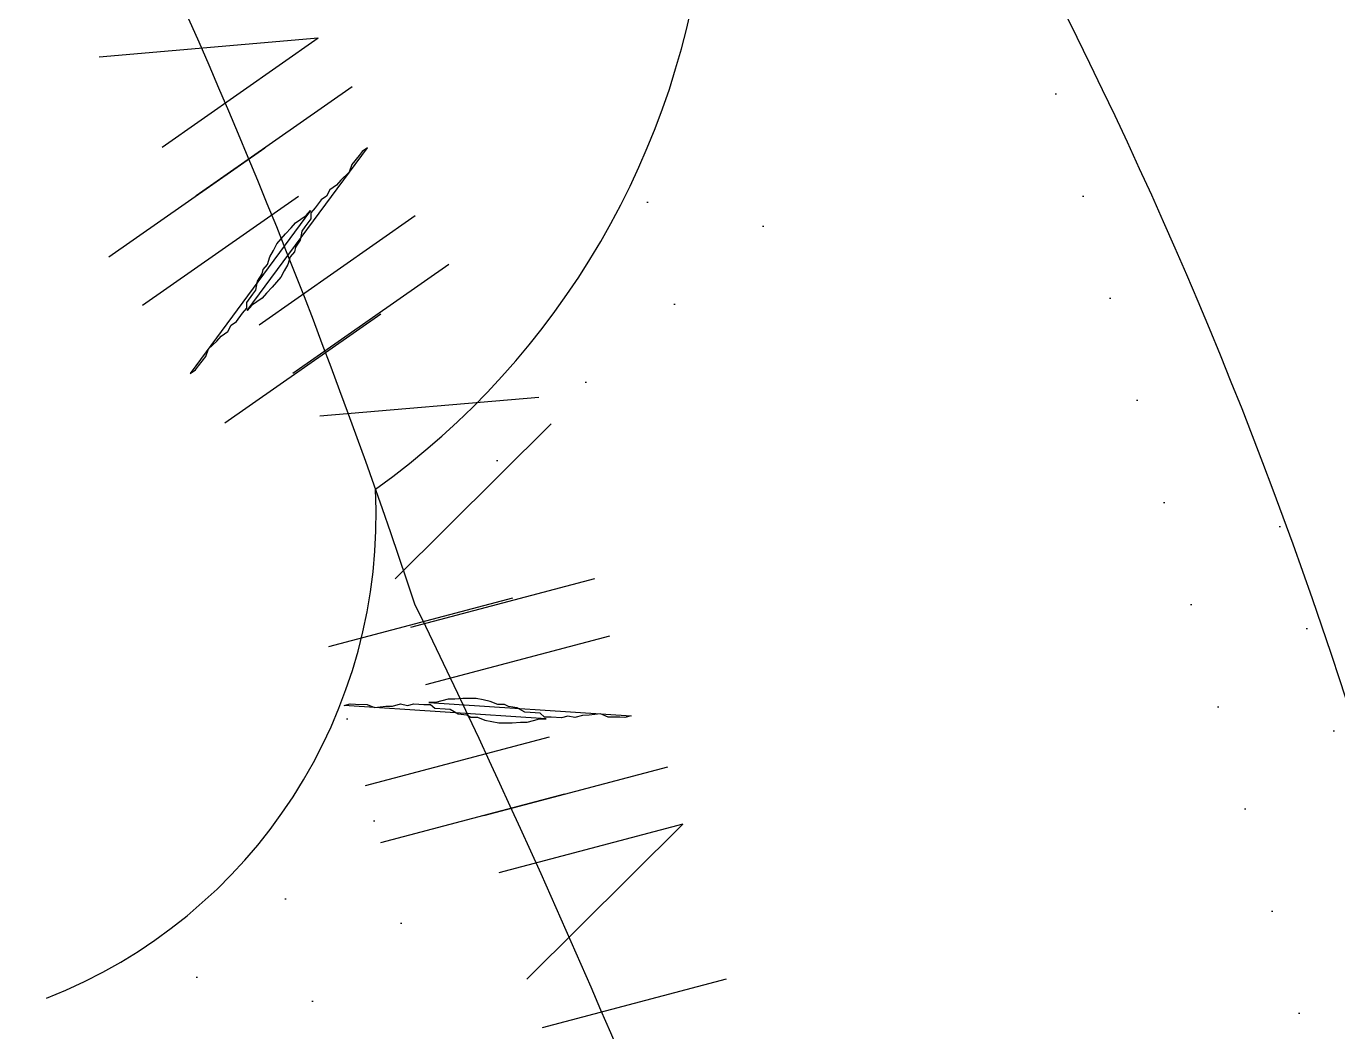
# Model space of a CAD drawing. Extents: x 3694 to 117786, y 20013 to 108631.
# Drawn here: x 41181.8 to 41320.5, y 85507 to 85613.4 of the extents above; entities that cross this region are included whole.
import ezdxf

# ---------------------------------------------------------------- set-up
doc = ezdxf.new("R2010")
doc.units = 0
doc.header["$LTSCALE"] = 1000
doc.header["$MEASUREMENT"] = 0
doc.layers.add('家具', color=253, linetype='Continuous')

# ---------------------------------------------------------------- blocks, each defined once
blk = doc.blocks.new('A$C6CBF3060')
at = {"layer": '家具'}
h = blk.add_hatch(dxfattribs=at)
h.set_pattern_fill('DOTS', color=8, scale=335.2800000195158, angle=-90.00000000000001, style=0)
h.set_pattern_definition([(270, (30849.11753504153, -17862.99907829171), (20.95500000121973, -10.47750000060987), [0, -20.95500000121974])])
edge = h.paths.add_edge_path()
edge.add_spline(control_points=[(3620.032944355196, 1020.167978249578), (3621.856950601301, 1029.223950294458), (3623.640356767137, 1038.254456721312), (3629.075648781851, 1066.661334569191), (3632.509525532267, 1085.952194047979), (3638.452392537998, 1124.35439882104), (3640.907859724044, 1143.394177388276), (3645.504487169259, 1187.965857300234), (3647.380020918004, 1213.570567535007), (3652.138734003369, 1291.274453085276), (3654.163834771207, 1344.379333391011), (3661.075878760414, 1425.081640880471), (3664.018153472578, 1452.133973591473), (3670.094233668715, 1492.753120009336), (3672.397098293724, 1506.299475706379), (3677.679535390045, 1533.370511049969), (3680.683231559953, 1546.95785375061), (3688.042565591692, 1576.433232332645), (3692.477545640613, 1592.158136530725), (3700.184732509224, 1618.288209221257), (3703.394472055632, 1628.838867633007), (3706.570199849586, 1639.277341819994)], knot_values=[0.007594318894714291, 0.007594318894714291, 0.007594318894714291, 0.007594318894714291, 1.009331685129112, 1.009331685129112, 3.166903830014817, 3.166903830014817, 5.324475974900523, 5.324475974900523, 8.146713981276132, 8.146713981276132, 13.78698518195698, 13.78698518195698, 16.6071207822974, 16.6071207822974, 18.01718858246761, 18.01718858246761, 19.42725638263783, 19.42725638263783, 21.11840045899928, 21.11840045899928, 22.2881602581128, 22.2881602581128, 22.2881602581128, 22.2881602581128], degree=3, periodic=0)
edge.add_ellipse((1789.99904669042, 2201.081587384349), major_axis=(1412.244489359956, 1412.244489359956), ratio=0.9999999999999818, start_angle=-61.33743676422674, end_angle=-48.55714826964773)
edge.add_ellipse((1789.99904669042, 1953.25083809936), major_axis=(1412.24448935993, -1412.24448935993), ratio=0.9999999999999885, start_angle=48.5571482696466, end_angle=61.33743676426361)
edge.add_spline(control_points=[(3706.570199849455, 2515.055083664098), (3703.394472055566, 2525.493557850958), (3700.184732509093, 2536.044216262839), (3692.477545640737, 2562.174288952727), (3688.042565592012, 2577.899193150166), (3680.683231560659, 2607.374571730539), (3677.679535390882, 2620.961914430154), (3672.397098294947, 2648.032949771052), (3670.094233670054, 2661.579305466817), (3664.018153474113, 2702.198451881093), (3661.075878761818, 2729.250784589662), (3655.986670472266, 2788.670379265524), (3654.145087228251, 2820.934697647885), (3652.42359686167, 2852.807937005808)], knot_values=[0.007594318904541566, 0.007594318904541566, 0.007594318904541566, 0.007594318904541566, 1.177354118008585, 1.177354118008585, 2.868498194319651, 2.868498194319651, 4.278565994361959, 4.278565994361959, 5.688633794404266, 5.688633794404266, 8.508769394488882, 8.508769394488882, 11.91787256770212, 11.91787256770212, 11.91787256770212, 11.91787256770212], degree=3, periodic=0)
edge.add_ellipse((3646.657623284387, 2875.236412280854), major_axis=(16.37502602226822, 16.37502602226821), ratio=0.9999999999995666, start_angle=225.8035234418923, end_angle=239.417541532368, ccw=False)
edge.add_ellipse((3511.087514728119, 3239.193560838379), major_axis=(290.1065513937293, 290.1065513937293), ratio=0.9999999999994232, start_angle=234.5429178462428, end_angle=244.3434878472222, ccw=False)
edge.add_ellipse((4291.384683319397, 2715.78940374251), major_axis=(510.6161812649055, -510.6161812649058), ratio=0.9999999999999988, start_angle=215.5301837112753, end_angle=236.2784491778619)
edge.add_ellipse((8058.381468311782, 2243.98490320702), major_axis=(3173.045961291781, -3173.045961291782), ratio=1, start_angle=220.7753203818918, end_angle=231.6420249032678)
edge.add_ellipse((4599.337569821713, 1341.637200631933), major_axis=(756.0877006785541, 756.0877006785539), ratio=0.9999999999999949, start_angle=113.9930274311128, end_angle=139.4777875760855)
edge.add_ellipse((3519.680850986653, 1232.139841819859), major_axis=(20.77520892349397, -20.77520892349398), ratio=0.999999999999889, start_angle=29.349690518414718, end_angle=107.31395154978779, ccw=False)
edge.add_ellipse((3261.400831811123, 1475.541992198378), major_axis=(269.5263520561113, -269.5263520561115), ratio=0.9999999999999978, start_angle=326.06965526290503, end_angle=363.74867896470926, ccw=False)
edge.add_ellipse((2985.936513544038, 1255.583835869416), major_axis=(269.5447157602681, 269.5447157602681), ratio=0.9999999999729833, start_angle=289.4364312615882, end_angle=291.1525348597326, ccw=False)
edge.add_ellipse((3270.637057203829, -411.6684627259383), major_axis=(1063.437138938921, 1063.437138938921), ratio=0.9999999999999937, start_angle=35.30528515153998, end_angle=42.74492259143477, ccw=False)
edge.add_ellipse((3474.324288661912, 860.0126218386868), major_axis=(153.1024992137935, -153.1024992137935), ratio=0.999999999999859, start_angle=92.70420918075928, end_angle=121.7648417998393, ccw=False)
edge = h.paths.add_edge_path()
edge.add_ellipse((3560.315809361586, 903.7363475695056), major_axis=(59.62128638761727, 59.62128638761727), ratio=0.9999999999999157, start_angle=248.1334738211491, end_angle=277.7178630449272)
edge.add_ellipse((3511.524035592221, 931.7299106341088), major_axis=(99.19644208316629, 99.19644208316625), ratio=0.9999999999997502, start_angle=-79.30676778778508, end_angle=-64.31921627686972)
edge.add_ellipse((3386.72601415019, 2442.541419907149), major_axis=(1116.038544759257, -1116.038544759258), ratio=0.9999999999999984, start_angle=303.32411686118166, end_angle=324.37804893725087, ccw=False)
edge.add_spline(control_points=[(3067.313977831232, 896.8829783906913), (3067.116512627828, 894.6964287364499), (3066.26218761129, 885.1096334103167), (3065.674442368967, 875.0971932240427), (3064.819310103077, 865.6985716819399)], knot_values=[0, 0, 0, 0, 0.2418033642713523, 1.052830296575082, 1.052830296575082, 1.052830296575082, 1.052830296575082], degree=3, periodic=0)
edge.add_ellipse((3026.907071228037, 868.9988679855887), major_axis=(26.90938323527025, 26.90938323527025), ratio=0.9999999999999187, start_angle=238.7767705824798, end_angle=310.27284356007203, ccw=False)
edge.add_ellipse((3357.089655062053, 4875.541364723143), major_axis=(2868.190797183439, -2868.19079718344), ratio=0.999999999999999, start_angle=310.4593117003497, end_angle=318.3404531218047)
edge = h.paths.add_edge_path()
edge.add_ellipse((3560.315809361266, 3250.596077914459), major_axis=(59.62128638763784, -59.62128638763787), ratio=0.9999999999995934, start_angle=82.28213695507955, end_angle=111.8665261788591)
edge.add_ellipse((3357.089655062751, -721.208939239179), major_axis=(2868.190797183605, 2868.190797183604), ratio=0.9999999999999925, start_angle=41.65954687821016, end_angle=49.54410408661445)
edge.add_ellipse((3026.730802552287, 3285.298579970644), major_axis=(26.90938323526915, -26.90938323526915), ratio=0.9999999999999033, start_angle=49.98346972011012, end_angle=121.3236457343994, ccw=False)
edge.add_spline(control_points=[(3064.642559511616, 3288.604407622486), (3064.979431703308, 3284.907876167901), (3065.254021153691, 3281.472108143695), (3065.500446844075, 3278.209911560098)], knot_values=[0, 0, 0, 0, 0.3189857557440551, 0.3189857557440551, 0.3189857557440551, 0.3189857557440551], degree=3, periodic=0)
edge.add_ellipse((3494.988468096315, -267.6566824607653), major_axis=(2525.631590611771, -2525.631590611772), ratio=0.9999999999999991, start_angle=132.8754075785099, end_angle=141.9062269296692, ccw=False)
edge = h.paths.add_edge_path()
edge.add_ellipse((3346.428693505171, 2814.744027245259), major_axis=(221.1621733483969, -221.1621733483971), ratio=0.9999999999999994, start_angle=219.8560000035077, end_angle=290.9319768433341)
edge.add_ellipse((3437.151632962174, 2555.301954592251), major_axis=(155.4479335070494, -155.4479335070496), ratio=0.9999999999999929, start_angle=231.8281592482279, end_angle=294.8810682384705)
edge.add_ellipse((2813.700149012111, 2180.201737340405), major_axis=(405.3237387993505, 405.3237387993504), ratio=0.9999999999999992, start_angle=285.52623263396157, end_angle=332.11357467867344, ccw=False)
edge.add_ellipse((3523.712787324905, 1599.059105694443), major_axis=(258.8230775298201, 258.82307752982), ratio=0.9999999999999818, start_angle=80.19826500577827, end_angle=130.5062586859865)
edge.add_ellipse((3249.266929159778, 1365.594833926676), major_axis=(196.0891473908119, -196.0891473908119), ratio=0.9999999999999981, start_angle=154.0384846775883, end_angle=216.6923729745889)
edge.add_ellipse((3335.197817287255, 909.3636444261319), major_axis=(433.6778078787909, 433.6778078787906), ratio=0.999999999999949, start_angle=80.98112304628877, end_angle=109.8781780001218)
edge.add_ellipse((18467.36806691358, 2025.981614987111), major_axis=(11109.2260467442, 11109.22604674419), ratio=0.9999999999995928, start_angle=138.1241672681158, end_angle=138.7143909774701)
edge.add_spline(control_points=[(2789.552410904224, 1008.188427614892), (2796.579734544641, 1007.746763104577), (2803.725178327077, 1007.646570336328), (2811.231307050359, 1007.927036234807)], knot_values=[2.293510373809953, 2.293510373809953, 2.293510373809953, 2.293510373809953, 2.979732802934619, 2.979732802934619, 2.979732802934619, 2.979732802934619], degree=3, periodic=0)
edge.add_spline(control_points=[(2811.231307050359, 1007.927036234807), (2815.450479755054, 1008.084685284808), (2826.805456678361, 1008.812973134682), (2842.780722635296, 1010.871307693131), (2839.120250166125, 1024.618026985154), (2842.859477051599, 1028.393799632864), (2845.636094539273, 1029.971073038905)], knot_values=[2.979732802934619, 2.979732802934619, 2.979732802934619, 2.979732802934619, 3.36545639614831, 3.990521829336836, 4.278466320926378, 4.605763273049225, 4.605763273049225, 4.605763273049225, 4.605763273049225], degree=3, periodic=0)
edge.add_spline(control_points=[(2845.636094539273, 1029.971073038905), (2848.422474729079, 1031.553892203377), (2852.001820499405, 1032.702305534669), (2855.58116626992, 1033.850718865961)], knot_values=[4.605763273049225, 4.605763273049225, 4.605763273049225, 4.605763273049225, 4.934211014792284, 4.934211014792284, 4.934211014792284, 4.934211014792284], degree=3, periodic=0)
edge.add_ellipse((3270.637057203829, -411.6684627259383), major_axis=(1063.437138939227, 1063.437138939227), ratio=0.9999999999998375, start_angle=52.795632896919415, end_angle=61.02050574382298, ccw=False)
edge.add_ellipse((3199.316362891543, 1348.14039130005), major_axis=(212.5834902189315, 212.5834902189315), ratio=0.9999999999999212, start_angle=165.6335501199894, end_angle=198.8130742464472, ccw=False)
edge.add_ellipse((3199.413119119788, 1029.520550322999), major_axis=(217.1797520411045, -217.1797520411046), ratio=0.9999999999998674, start_angle=151.0252170128921, end_angle=192.4102655699839, ccw=False)
edge.add_ellipse((3551.448439235653, 1156.134686465819), major_axis=(331.0872910150433, -331.0872910150434), ratio=0.9999999999999813, start_angle=177.8463850309959, end_angle=203.8962665094932, ccw=False)
edge.add_ellipse((2984.329156197491, 1140.779664811776), major_axis=(308.6143108805782, 308.6143108805783), ratio=0.99999999999966, start_angle=2.0533838449994732, end_angle=10.260448050109005, ccw=False)
edge.add_spline(control_points=[(3281.687451026184, 1460.253654765613), (3290.639455244702, 1453.204405174176), (3313.081898206045, 1435.532118832798), (3303.305460116768, 1498.775473405309), (3326.318821677465, 1533.829908224947), (3353.544751881607, 1593.430233467796), (3320.947959299898, 1659.060984562777), (3340.190178442157, 1740.826539046509), (3356.126177953687, 1827.657185362103), (3415.808870579021, 1863.793903553702), (3424.432073950476, 1919.337591101754), (3457.289777258164, 1907.517444122117), (3458.775801431591, 1924.683027975876), (3459.456346832347, 1933.619102174609)], knot_values=[28.72622828787619, 28.72622828787619, 28.72622828787619, 28.72622828787619, 29.65137003608691, 31.04553471454428, 32.97090723718488, 34.80045963000916, 37.53798117998499, 40.13244696109814, 43.73799823656201, 46.29924793153518, 47.53881564063179, 48.20545028199999, 48.98405692497199, 48.98405692497199, 48.98405692497199, 48.98405692550385], degree=3, periodic=0)
edge.add_ellipse((-2827.432287128104, 2095.358859361608), major_axis=(4446.972478264837, 4446.972478264834), ratio=0.9999999999999976, start_angle=-46.47369586912973, end_angle=-42.84626635100496)
edge.add_spline(control_points=[(3457.093905025751, 2331.703914353799), (3455.691781476875, 2345.589783137202), (3452.514928848803, 2370.097512984801), (3408.946969250035, 2401.111465854163), (3388.218704290179, 2469.690945094218), (3352.769053081218, 2533.335634224328), (3364.030625280458, 2604.82269811142), (3327.271703467311, 2627.476138575294), (3294.9122366675, 2714.330123526699), (3294.341436591865, 2693.091429919492)], knot_values=[0, 0, 0, 1.163513729807164e-12, 1.426783815582302, 2.507845637052222, 5.446644405802077, 8.794161911986935, 10.36550993041577, 12.19506232323765, 14.47634677036475, 14.47634677036475, 14.47634677036475, 14.47634677036475], degree=3, periodic=0)
edge.add_ellipse((3687.441035538191, 2947.473610607776), major_axis=(331.0872910150615, -331.0872910150615), ratio=0.9999999999999547, start_angle=233.1899730444863, end_angle=257.9076692015958, ccw=False)
edge.add_ellipse((3372.605812031026, 3149.559701468508), major_axis=(217.1797520411107, -217.1797520411108), ratio=0.9999999999999556, start_angle=244.6759739839959, end_angle=286.0610225410798, ccw=False)
edge.add_ellipse((3301.30499854072, 2839.020160634274), major_axis=(212.5834902198476, 212.5834902198476), ratio=0.9999999999956851, start_angle=85.14470269029368, end_angle=91.45268943398088, ccw=False)
edge.add_ellipse((3267.100022714898, 4450.91484517249), major_axis=(983.775240623166, 983.775240623166), ratio=0.9999999999998531, start_angle=208.0880272447276, end_angle=218.4118439115923, ccw=False)
edge.add_spline(control_points=[(2862.37711883695, 3119.814991966967), (2856.867087630577, 3121.622537046678), (2851.35705642408, 3123.430082126131), (2848.768473186879, 3126.813406541194)], knot_values=[4.42752981046754, 4.42752981046754, 4.42752981046754, 4.42752981046754, 4.934211014792284, 4.934211014792284, 4.934211014792284, 4.934211014792284], degree=3, periodic=0)
edge.add_ellipse((3341.197146602492, 3246.534314250937), major_axis=(358.3427787361459, -358.3427787361463), ratio=0.999999999999975, start_angle=238.6648212037559, end_angle=277.816367146285)
h = blk.add_hatch(dxfattribs=at)
h.set_pattern_fill('DOTS', color=8, scale=178.8160000104085, angle=-75.17599740398259, style=0)
h.set_pattern_definition([(284.8240025960174, (21523.19842935675, -3204.156176563381), (12.23371532700078, -2.542622527250572), [0, -11.17600000065051])])
edge = h.paths.add_edge_path(flags=17)
edge.add_ellipse((3508.507639436895, 2686.904734591491), major_axis=(23.25952561881828, -23.25952561881829), ratio=0.9999999999999228, start_angle=217.598370494964, end_angle=267.39462829812675, ccw=False)
edge.add_ellipse((3392.615725812291, 2706.727411004464), major_axis=(59.9046491667301, -59.90464916673012), ratio=0.9999999999998661, start_angle=350.65844968254294, end_angle=394.3991949743683, ccw=False)
edge.add_ellipse((3442.016187211404, 2684.491654074292), major_axis=(32.94986328208082, 32.94986328208081), ratio=0.9999999999998382, start_angle=224.9828587922299, end_angle=289.9024488496004)
edge = h.paths.add_edge_path(flags=17)
edge.add_ellipse((2799.933782092005, 2411.637768748264), major_axis=(481.3748926355609, 481.3748926355607), ratio=0.9999999999840347, start_angle=-26.32292343229813, end_angle=-25.58827127859119)
edge.add_ellipse((3387.198946313249, 2635.157820252211), major_axis=(38.80003682654529, 38.80003682654528), ratio=0.9999999999999831, start_angle=246.3633945223265, end_angle=317.8577408210059, ccw=False)
edge.add_ellipse((3414.442139424595, 2563.93047086295), major_axis=(15.12758440154903, 15.12758440154902), ratio=0.9999999999999909, start_angle=-72.18619439915022, end_angle=64.8217797418078, ccw=False)
edge.add_ellipse((3357.704625160964, 2604.177307075981), major_axis=(64.19840911938086, -64.19840911938088), ratio=0.9999999999999908, start_angle=11.56752916311502, end_angle=61.28906160823021)
edge = h.paths.add_edge_path()
edge.add_ellipse((3185.120227187588, 2583.846666353507), major_axis=(242.0371122307935, 242.0371122307935), ratio=0.9999999999999688, start_angle=-23.32578200306534, end_angle=26.28458598788795)
edge.add_spline(control_points=[(3294.95076252523, 2908.039789200709), (3285.59000490723, 2912.370396476184), (3273.676991489105, 2917.881764752918), (3266.815490951951, 2910.243159776714), (3265.556602545243, 2908.265359197449)], knot_values=[0, 0, 0, 0, 1.42238482592121, 1.810204922351612, 1.810204922351612, 1.810204922351612, 1.810204922351612], degree=3, periodic=0)
edge.add_ellipse((2799.933782090149, 2411.637768744324), major_axis=(481.3748926403442, -481.3748926403442), ratio=0.9999999999996101, start_angle=87.25263749308863, end_angle=91.84549474957328, ccw=False)
edge.add_ellipse((3214.421947500261, 2577.142094905234), major_axis=(216.1019309945073, -216.1019309945075), ratio=0.999999999999946, start_angle=66.89079912288321, end_angle=117.98945326683679, ccw=False)
edge.add_ellipse((3082.171467200518, 2475.053802211161), major_axis=(331.3486877331243, -331.3486877331244), ratio=0.9999999999999956, start_angle=389.56745048290304, end_angle=432.4529716565977, ccw=False)
edge.add_ellipse((2548.179880652155, 2188.045808867992), major_axis=(706.3772336369606, 706.3772336369603), ratio=0.999999999999835, start_angle=321.74637887917953, end_angle=324.3508728240508, ccw=False)
edge.add_spline(control_points=[(3540.231171865613, 2305.399240872724), (3543.869102956422, 2306.191136364261), (3554.218102346218, 2311.164756270326), (3554.021201864321, 2323.207869944858), (3553.888276583122, 2331.338039343249)], knot_values=[0, 0, 0, 0, 0.5819764206049407, 1.791185280154921, 1.791185280154921, 1.791185280154921, 1.791185280154921], degree=3, periodic=0)
edge.add_ellipse((3055.171823736164, 2457.493583324365), major_axis=(363.7535715408031, -363.7535715408033), ratio=0.9999999999999976, start_angle=30.80422389370577, end_angle=74.43044399808288)
edge = h.paths.add_edge_path()
edge.add_spline(control_points=[(3512.045306835935, 2318.2714167302), (3517.588125824346, 2312.491863504376), (3525.292820839051, 2304.458100356638), (3537.115743228183, 2304.72108237278), (3540.231171865613, 2305.399240872724)], knot_values=[1.791185280154921, 1.791185280154921, 1.791185280154921, 1.791185280154921, 3.069002213139684, 3.567391534373676, 3.567391534373676, 3.567391534373676, 3.567391534373676], degree=3, periodic=0)
edge.add_ellipse((2548.179880652155, 2188.045808867992), major_axis=(706.377233638207, -706.3772336382074), ratio=0.9999999999993391, start_angle=51.74637887920161, end_angle=54.3508728240713)
edge.add_ellipse((3764.186938126877, 2674.325635155186), major_axis=(281.0686011683552, 281.0686011683551), ratio=0.9999999999999862, start_angle=145.8922033348512, end_angle=189.5904192882054, ccw=False)
edge.add_ellipse((3727.837143598881, 2835.127694727074), major_axis=(300.7962628522051, -300.7962628522051), ratio=0.9999999999999934, start_angle=220.3807436132537, end_angle=258.6817611968143, ccw=False)
edge.add_ellipse((2799.933782090149, 2411.637768744324), major_axis=(481.3748926401587, 481.3748926401587), ratio=0.9999999999988527, start_angle=-2.747362506916546, end_angle=1.845494749579979)
edge.add_spline(control_points=[(3265.556602545243, 2908.265359197449), (3263.646122517712, 2905.263863207118), (3259.318761821429, 2893.755928218379), (3258.811229740662, 2883.454117961643), (3258.470738576732, 2876.542879246761)], knot_values=[1.810204922351612, 1.810204922351612, 1.810204922351612, 1.810204922351612, 2.398757922429805, 3.598446597238173, 3.598446597238173, 3.598446597238173, 3.598446597238173], degree=3, periodic=0)
edge.add_ellipse((3646.639097211155, 2857.209695129477), major_axis=(274.8167086013957, 274.8167086013956), ratio=0.9999999999999963, start_angle=132.1486721113125, end_angle=176.9724953827164)
edge.add_ellipse((3661.683551529728, 2583.255587393276), major_axis=(215.1838922608969, 215.1838922608969), ratio=0.9999999999999789, start_angle=132.3564968236814, end_angle=195.5463068146161)
at = {"layer": '家具', "color": 8, "linetype": 'Continuous'}
for p, q in [((3435.931541638027, 2685.587407676008), (3412.771764956509, 2683.58311199032)), ((3435.931541638027, 2685.587407676008), (3412.771764956509, 2683.58311199032)), ((3435.931541638027, 2685.587407676008), (3412.771764956509, 2683.58311199032)), ((3435.931541638027, 2685.587407676008), (3419.429457126796, 2674.055772706772)), ((3435.931541638027, 2685.587407676008), (3419.429457126796, 2674.055772706772)), ((3435.931541638027, 2685.587407676008), (3419.429457126796, 2674.055772706772)), ((3435.931541638027, 2685.587407676008), (3419.429457126796, 2674.055772706772)), ((3439.516452806638, 2680.457301907983), (3423.014368295437, 2668.925666938747)), ((3439.516452806638, 2680.457301907983), (3423.014368295437, 2668.925666938747)), ((3439.516452806638, 2680.457301907983), (3423.014368295437, 2668.925666938747)), ((3439.516452806638, 2680.457301907983), (3423.014368295437, 2668.925666938747)), ((3430.274542374915, 2673.982871907694), (3413.77245786359, 2662.451236938647)), ((3430.274542374915, 2673.982871907694), (3413.77245786359, 2662.451236938647)), ((3430.274542374915, 2673.982871907694), (3413.77245786359, 2662.451236938647)), ((3430.274542374915, 2673.982871907694), (3413.77245786359, 2662.451236938647)), ((3433.859453543497, 2668.852766139669), (3417.357369032201, 2657.321131170625)), ((3433.859453543497, 2668.852766139669), (3417.357369032201, 2657.321131170625)), ((3433.859453543497, 2668.852766139669), (3417.357369032201, 2657.321131170625)), ((3433.859453543497, 2668.852766139669), (3417.357369032201, 2657.321131170625)), ((3429.676822523572, 2655.298149282877), (3446.178907034904, 2666.829784251924)), ((3429.676822523572, 2655.298149282877), (3446.178907034904, 2666.829784251924)), ((3429.676822523572, 2655.298149282877), (3446.178907034904, 2666.829784251924)), ((3429.676822523572, 2655.298149282877), (3446.178907034904, 2666.829784251924)), ((3433.261733692219, 2650.168043514856), (3449.763818203544, 2661.699678483899)), ((3433.261733692219, 2650.168043514856), (3449.763818203544, 2661.699678483899)), ((3433.261733692219, 2650.168043514856), (3449.763818203544, 2661.699678483899)), ((3433.261733692219, 2650.168043514856), (3449.763818203544, 2661.699678483899)), ((3442.565666381575, 2656.39393784594), (3426.063581870279, 2644.8623028767)), ((3442.565666381575, 2656.39393784594), (3426.063581870279, 2644.8623028767)), ((3442.565666381575, 2656.39393784594), (3426.063581870279, 2644.8623028767)), ((3442.565666381575, 2656.39393784594), (3426.063581870279, 2644.8623028767)), ((3459.261237999148, 2647.612248291924), (3436.101461317601, 2645.607952606235)), ((3459.261237999148, 2647.612248291924), (3436.101461317601, 2645.607952606235)), ((3459.261237999148, 2647.612248291924), (3436.101461317601, 2645.607952606235)), ((3460.568965937571, 2644.793044466751), (3444.080797811548, 2628.40607497915)), ((3460.568965937571, 2644.793044466751), (3444.080797811548, 2628.40607497915)), ((3460.568965937571, 2644.793044466751), (3444.080797811548, 2628.40607497915)), ((3445.728158405065, 2623.292887601921), (3465.190090164433, 2628.443674965874)), ((3445.728158405065, 2623.292887601921), (3465.190090164433, 2628.443674965874)), ((3445.728158405065, 2623.292887601921), (3465.190090164433, 2628.443674965874)), ((3445.728158405065, 2623.292887601921), (3465.190090164433, 2628.443674965874)), ((3456.490392574735, 2626.374971212692), (3437.028460815403, 2621.224183848739)), ((3456.490392574735, 2626.374971212692), (3437.028460815403, 2621.224183848739)), ((3456.490392574735, 2626.374971212692), (3437.028460815403, 2621.224183848739)), ((3456.490392574735, 2626.374971212692), (3437.028460815403, 2621.224183848739)), ((3447.329415746091, 2617.242635689341), (3466.791347505423, 2622.393423053298)), ((3447.329415746091, 2617.242635689341), (3466.791347505423, 2622.393423053298)), ((3447.329415746091, 2617.242635689341), (3466.791347505423, 2622.393423053298)), ((3447.329415746091, 2617.242635689341), (3466.791347505423, 2622.393423053298)), ((3460.379160403027, 2611.681502282114), (3440.917228643564, 2606.530714918157)), ((3460.379160403027, 2611.681502282114), (3440.917228643564, 2606.530714918157)), ((3460.379160403027, 2611.681502282114), (3440.917228643564, 2606.530714918157)), ((3460.379160403027, 2611.681502282114), (3440.917228643564, 2606.530714918157)), ((3472.892340189341, 2608.505463445232), (3453.430408429973, 2603.354676081086)), ((3472.892340189341, 2608.505463445232), (3453.430408429973, 2603.354676081086)), ((3472.892340189341, 2608.505463445232), (3453.430408429973, 2603.354676081086)), ((3472.892340189341, 2608.505463445232), (3453.430408429973, 2603.354676081086)), ((3461.980417744053, 2605.631250369534), (3442.51848598459, 2600.480463005577)), ((3461.980417744053, 2605.631250369534), (3442.51848598459, 2600.480463005577)), ((3461.980417744053, 2605.631250369534), (3442.51848598459, 2600.480463005577)), ((3461.980417744053, 2605.631250369534), (3442.51848598459, 2600.480463005577)), ((3474.493597530425, 2602.455211532655), (3455.031665770963, 2597.304424168506)), ((3474.493597530425, 2602.455211532655), (3455.031665770963, 2597.304424168506)), ((3474.493597530425, 2602.455211532655), (3455.031665770963, 2597.304424168506)), ((3474.493597530425, 2602.455211532655), (3455.031665770963, 2597.304424168506)), ((3474.493597530425, 2602.455211532655), (3458.005429404344, 2586.068242045083)), ((3474.493597530425, 2602.455211532655), (3458.005429404344, 2586.068242045083)), ((3474.493597530425, 2602.455211532655), (3458.005429404344, 2586.068242045083)), ((3459.652789997861, 2580.955054667855), (3479.114721757323, 2586.105842031808)), ((3459.652789997861, 2580.955054667855), (3479.114721757323, 2586.105842031808)), ((3459.652789997861, 2580.955054667855), (3479.114721757323, 2586.105842031808)), ((3459.652789997861, 2580.955054667855), (3479.114721757323, 2586.105842031808))]:
    blk.add_line(p, q, dxfattribs=at)
for points in [[(3441.154397966944, 2674.019993922018), (3440.594483565998, 2673.628726474475), (3440.272364627162, 2673.195297288596), (3439.488148149234, 2672.230622054885), (3439.221684333919, 2671.419418806679), (3438.340383866394, 2670.595234303284), (3437.878286327272, 2670.063988255453), (3437.178393326045, 2669.574903946181), (3436.813600518777, 2668.904412170421), (3436.253686117707, 2668.513144722685), (3435.609448240095, 2667.646286350893), (3435.147350700972, 2667.115040303255), (3435.160844086189, 2666.499470778759), (3434.516606208454, 2665.632612406967), (3434.194487269648, 2665.199183221055), (3434.025840316244, 2664.248001372376), (3433.521581038825, 2663.478959862536), (3433.437257562095, 2663.003368938291), (3432.975160023001, 2662.47212289046), (3432.70869620765, 2661.660919642287), (3432.344415530511, 2660.989694994172), (3431.980134853344, 2660.318470346057), (3431.518037314221, 2659.787224298452), (3431.055939775099, 2659.255978250625), (3430.454596508076, 2658.627427471063), (3429.992498968953, 2658.096181423265), (3429.432584568014, 2657.704913975722), (3428.872670167068, 2657.313646528175), (3428.410572627974, 2656.782400480344)], [(3441.154397966944, 2674.019993922018), (3440.594483565998, 2673.628726474475), (3440.272364627162, 2673.195297288596), (3439.488148149234, 2672.230622054885), (3439.221684333919, 2671.419418806679), (3438.340383866394, 2670.595234303284), (3437.878286327272, 2670.063988255453), (3437.178393326045, 2669.574903946181), (3436.813600518777, 2668.904412170421), (3436.253686117707, 2668.513144722685), (3435.609448240095, 2667.646286350893), (3435.147350700972, 2667.115040303255), (3435.160844086189, 2666.499470778759), (3434.516606208454, 2665.632612406967), (3434.194487269648, 2665.199183221055), (3434.025840316244, 2664.248001372376), (3433.521581038825, 2663.478959862536), (3433.437257562095, 2663.003368938291), (3432.975160023001, 2662.47212289046), (3432.70869620765, 2661.660919642287), (3432.344415530511, 2660.989694994172), (3431.980134853344, 2660.318470346057), (3431.518037314221, 2659.787224298452), (3431.055939775099, 2659.255978250625), (3430.454596508076, 2658.627427471063), (3429.992498968953, 2658.096181423265), (3429.432584568014, 2657.704913975722), (3428.872670167068, 2657.313646528175), (3428.410572627974, 2656.782400480344)], [(3441.154397966944, 2674.019993922018), (3440.594483565998, 2673.628726474475), (3440.272364627162, 2673.195297288596), (3439.488148149234, 2672.230622054885), (3439.221684333919, 2671.419418806679), (3438.340383866394, 2670.595234303284), (3437.878286327272, 2670.063988255453), (3437.178393326045, 2669.574903946181), (3436.813600518777, 2668.904412170421), (3436.253686117707, 2668.513144722685), (3435.609448240095, 2667.646286350893), (3435.147350700972, 2667.115040303255), (3435.160844086189, 2666.499470778759), (3434.516606208454, 2665.632612406967), (3434.194487269648, 2665.199183221055), (3434.025840316244, 2664.248001372376), (3433.521581038825, 2663.478959862536), (3433.437257562095, 2663.003368938291), (3432.975160023001, 2662.47212289046), (3432.70869620765, 2661.660919642287), (3432.344415530511, 2660.989694994172), (3431.980134853344, 2660.318470346057), (3431.518037314221, 2659.787224298452), (3431.055939775099, 2659.255978250625), (3430.454596508076, 2658.627427471063), (3429.992498968953, 2658.096181423265), (3429.432584568014, 2657.704913975722), (3428.872670167068, 2657.313646528175), (3428.410572627974, 2656.782400480344)], [(3441.154397966944, 2674.019993922018), (3440.594483565998, 2673.628726474475), (3440.272364627162, 2673.195297288596), (3439.488148149234, 2672.230622054885), (3439.221684333919, 2671.419418806679), (3438.340383866394, 2670.595234303284), (3437.878286327272, 2670.063988255453), (3437.178393326045, 2669.574903946181), (3436.813600518777, 2668.904412170421), (3436.253686117707, 2668.513144722685), (3435.609448240095, 2667.646286350893), (3435.147350700972, 2667.115040303255), (3435.160844086189, 2666.499470778759), (3434.516606208454, 2665.632612406967), (3434.194487269648, 2665.199183221055), (3434.025840316244, 2664.248001372376), (3433.521581038825, 2663.478959862536), (3433.437257562095, 2663.003368938291), (3432.975160023001, 2662.47212289046), (3432.70869620765, 2661.660919642287), (3432.344415530511, 2660.989694994172), (3431.980134853344, 2660.318470346057), (3431.518037314221, 2659.787224298452), (3431.055939775099, 2659.255978250625), (3430.454596508076, 2658.627427471063), (3429.992498968953, 2658.096181423265), (3429.432584568014, 2657.704913975722), (3428.872670167068, 2657.313646528175), (3428.410572627974, 2656.782400480344)], [(3422.381878100059, 2650.130921500528), (3422.941792501137, 2650.522188948074), (3423.263911439943, 2650.95561813395), (3424.048127917871, 2651.920293367661), (3424.314591733215, 2652.731496615866), (3425.196625072967, 2653.556193249293), (3425.658722612054, 2654.08743929712), (3426.358615613288, 2654.576523606585), (3426.723408420614, 2655.247015382345), (3427.283322821619, 2655.638282829892), (3427.927560699296, 2656.505141201684), (3428.38965823839, 2657.036387249511), (3428.376164853136, 2657.65195677404), (3429.019669858622, 2658.518303015579), (3429.341788797457, 2658.951732201458), (3429.510435750854, 2659.902914050141), (3430.014695028309, 2660.671955560014), (3430.09901850501, 2661.147546484226), (3430.561116044097, 2661.678792532053), (3430.827579859448, 2662.489995780259), (3431.191860536623, 2663.161220428374), (3431.55614121379, 2663.832445076296), (3432.018238752913, 2664.363691124126), (3432.480336292007, 2664.894937171925), (3433.082412431278, 2665.524000081703), (3433.544509970372, 2666.055246129308), (3434.104424371319, 2666.446513577048), (3434.664338772258, 2666.837781024402), (3435.126436311381, 2667.369027072229)], [(3422.381878100059, 2650.130921500528), (3422.941792501137, 2650.522188948074), (3423.263911439943, 2650.95561813395), (3424.048127917871, 2651.920293367661), (3424.314591733215, 2652.731496615866), (3425.196625072967, 2653.556193249293), (3425.658722612054, 2654.08743929712), (3426.358615613288, 2654.576523606585), (3426.723408420614, 2655.247015382345), (3427.283322821619, 2655.638282829892), (3427.927560699296, 2656.505141201684), (3428.38965823839, 2657.036387249511), (3428.376164853136, 2657.65195677404), (3429.019669858622, 2658.518303015579), (3429.341788797457, 2658.951732201458), (3429.510435750854, 2659.902914050141), (3430.014695028309, 2660.671955560014), (3430.09901850501, 2661.147546484226), (3430.561116044097, 2661.678792532053), (3430.827579859448, 2662.489995780259), (3431.191860536623, 2663.161220428374), (3431.55614121379, 2663.832445076296), (3432.018238752913, 2664.363691124126), (3432.480336292007, 2664.894937171925), (3433.082412431278, 2665.524000081703), (3433.544509970372, 2666.055246129308), (3434.104424371319, 2666.446513577048), (3434.664338772258, 2666.837781024402), (3435.126436311381, 2667.369027072229)], [(3422.381878100059, 2650.130921500528), (3422.941792501137, 2650.522188948074), (3423.263911439943, 2650.95561813395), (3424.048127917871, 2651.920293367661), (3424.314591733215, 2652.731496615866), (3425.196625072967, 2653.556193249293), (3425.658722612054, 2654.08743929712), (3426.358615613288, 2654.576523606585), (3426.723408420614, 2655.247015382345), (3427.283322821619, 2655.638282829892), (3427.927560699296, 2656.505141201684), (3428.38965823839, 2657.036387249511), (3428.376164853136, 2657.65195677404), (3429.019669858622, 2658.518303015579), (3429.341788797457, 2658.951732201458), (3429.510435750854, 2659.902914050141), (3430.014695028309, 2660.671955560014), (3430.09901850501, 2661.147546484226), (3430.561116044097, 2661.678792532053), (3430.827579859448, 2662.489995780259), (3431.191860536623, 2663.161220428374), (3431.55614121379, 2663.832445076296), (3432.018238752913, 2664.363691124126), (3432.480336292007, 2664.894937171925), (3433.082412431278, 2665.524000081703), (3433.544509970372, 2666.055246129308), (3434.104424371319, 2666.446513577048), (3434.664338772258, 2666.837781024402), (3435.126436311381, 2667.369027072229)], [(3422.381878100059, 2650.130921500528), (3422.941792501137, 2650.522188948074), (3423.263911439943, 2650.95561813395), (3424.048127917871, 2651.920293367661), (3424.314591733215, 2652.731496615866), (3425.196625072967, 2653.556193249293), (3425.658722612054, 2654.08743929712), (3426.358615613288, 2654.576523606585), (3426.723408420614, 2655.247015382345), (3427.283322821619, 2655.638282829892), (3427.927560699296, 2656.505141201684), (3428.38965823839, 2657.036387249511), (3428.376164853136, 2657.65195677404), (3429.019669858622, 2658.518303015579), (3429.341788797457, 2658.951732201458), (3429.510435750854, 2659.902914050141), (3430.014695028309, 2660.671955560014), (3430.09901850501, 2661.147546484226), (3430.561116044097, 2661.678792532053), (3430.827579859448, 2662.489995780259), (3431.191860536623, 2663.161220428374), (3431.55614121379, 2663.832445076296), (3432.018238752913, 2664.363691124126), (3432.480336292007, 2664.894937171925), (3433.082412431278, 2665.524000081703), (3433.544509970372, 2666.055246129308), (3434.104424371319, 2666.446513577048), (3434.664338772258, 2666.837781024402), (3435.126436311381, 2667.369027072229)], [(3469.035624044533, 2613.913562836893), (3468.3752822643, 2613.738797035683), (3467.836334478852, 2613.772808129928), (3466.59335346298, 2613.797138867874), (3465.801937331882, 2614.11762940163), (3464.603512087924, 2613.977103445595), (3463.899478857398, 2613.967423089489), (3463.074051632255, 2613.748965837895), (3462.326555702537, 2613.903506605046), (3461.666213922304, 2613.728740803799), (3460.588318351474, 2613.79676299213), (3459.884285120985, 2613.787082636023), (3459.423039879941, 2614.194956070482), (3458.345144309111, 2614.262978258812), (3457.806196523663, 2614.296989352864), (3456.971088942279, 2614.78256533176), (3456.058278816461, 2614.894278970438), (3455.640725025674, 2615.137066959789), (3454.936691795308, 2615.12738660365), (3454.145275664181, 2615.447877137631), (3453.397550983311, 2615.603282226471), (3452.649826302564, 2615.75868731528), (3451.945793072075, 2615.749006959173), (3451.24175984168, 2615.739326602874), (3450.373505487805, 2615.686183547547), (3449.669472257316, 2615.67650319144), (3449.009130477178, 2615.501737390194), (3448.348788696945, 2615.326971588947), (3447.64475546655, 2615.317291232652)], [(3469.035624044533, 2613.913562836893), (3468.3752822643, 2613.738797035683), (3467.836334478852, 2613.772808129928), (3466.59335346298, 2613.797138867874), (3465.801937331882, 2614.11762940163), (3464.603512087924, 2613.977103445595), (3463.899478857398, 2613.967423089489), (3463.074051632255, 2613.748965837895), (3462.326555702537, 2613.903506605046), (3461.666213922304, 2613.728740803799), (3460.588318351474, 2613.79676299213), (3459.884285120985, 2613.787082636023), (3459.423039879941, 2614.194956070482), (3458.345144309111, 2614.262978258812), (3457.806196523663, 2614.296989352864), (3456.971088942279, 2614.78256533176), (3456.058278816461, 2614.894278970438), (3455.640725025674, 2615.137066959789), (3454.936691795308, 2615.12738660365), (3454.145275664181, 2615.447877137631), (3453.397550983311, 2615.603282226471), (3452.649826302564, 2615.75868731528), (3451.945793072075, 2615.749006959173), (3451.24175984168, 2615.739326602874), (3450.373505487805, 2615.686183547547), (3449.669472257316, 2615.67650319144), (3449.009130477178, 2615.501737390194), (3448.348788696945, 2615.326971588947), (3447.64475546655, 2615.317291232652)], [(3469.035624044533, 2613.913562836893), (3468.3752822643, 2613.738797035683), (3467.836334478852, 2613.772808129928), (3466.59335346298, 2613.797138867874), (3465.801937331882, 2614.11762940163), (3464.603512087924, 2613.977103445595), (3463.899478857398, 2613.967423089489), (3463.074051632255, 2613.748965837895), (3462.326555702537, 2613.903506605046), (3461.666213922304, 2613.728740803799), (3460.588318351474, 2613.79676299213), (3459.884285120985, 2613.787082636023), (3459.423039879941, 2614.194956070482), (3458.345144309111, 2614.262978258812), (3457.806196523663, 2614.296989352864), (3456.971088942279, 2614.78256533176), (3456.058278816461, 2614.894278970438), (3455.640725025674, 2615.137066959789), (3454.936691795308, 2615.12738660365), (3454.145275664181, 2615.447877137631), (3453.397550983311, 2615.603282226471), (3452.649826302564, 2615.75868731528), (3451.945793072075, 2615.749006959173), (3451.24175984168, 2615.739326602874), (3450.373505487805, 2615.686183547547), (3449.669472257316, 2615.67650319144), (3449.009130477178, 2615.501737390194), (3448.348788696945, 2615.326971588947), (3447.64475546655, 2615.317291232652)], [(3469.035624044533, 2613.913562836893), (3468.3752822643, 2613.738797035683), (3467.836334478852, 2613.772808129928), (3466.59335346298, 2613.797138867874), (3465.801937331882, 2614.11762940163), (3464.603512087924, 2613.977103445595), (3463.899478857398, 2613.967423089489), (3463.074051632255, 2613.748965837895), (3462.326555702537, 2613.903506605046), (3461.666213922304, 2613.728740803799), (3460.588318351474, 2613.79676299213), (3459.884285120985, 2613.787082636023), (3459.423039879941, 2614.194956070482), (3458.345144309111, 2614.262978258812), (3457.806196523663, 2614.296989352864), (3456.971088942279, 2614.78256533176), (3456.058278816461, 2614.894278970438), (3455.640725025674, 2615.137066959789), (3454.936691795308, 2615.12738660365), (3454.145275664181, 2615.447877137631), (3453.397550983311, 2615.603282226471), (3452.649826302564, 2615.75868731528), (3451.945793072075, 2615.749006959173), (3451.24175984168, 2615.739326602874), (3450.373505487805, 2615.686183547547), (3449.669472257316, 2615.67650319144), (3449.009130477178, 2615.501737390194), (3448.348788696945, 2615.326971588947), (3447.64475546655, 2615.317291232652)], [(3438.672952104585, 2615.010575134558), (3439.333293884818, 2615.185340935772), (3439.872241670171, 2615.151329841527), (3441.115222686138, 2615.126999103581), (3441.906638817236, 2614.806508569825), (3443.105928382851, 2614.947263276794), (3443.80996161334, 2614.956943633089), (3444.635388838491, 2615.175400884495), (3445.382884768202, 2615.020860117344), (3446.043226548471, 2615.195625918557), (3447.121122119272, 2615.12760373026), (3447.82515534979, 2615.137284086588), (3448.286400590834, 2614.7294106521), (3449.363431839978, 2614.661159712643), (3449.90237962536, 2614.627148618587), (3450.737487206839, 2614.141572639695), (3451.650297332628, 2614.029859001013), (3452.06785112332, 2613.787071011662), (3452.77188435381, 2613.796751367801), (3453.563300484937, 2613.476260833821), (3454.311025165684, 2613.320855744983), (3455.058749846423, 2613.165450656172), (3455.762783076912, 2613.175131012278), (3456.466816307402, 2613.184811368577), (3457.33593498297, 2613.238183175035), (3458.039968213459, 2613.247863531142), (3458.700309993568, 2613.422629332388), (3459.36065177383, 2613.597395133631), (3460.064685004225, 2613.607075489737)], [(3438.672952104585, 2615.010575134558), (3439.333293884818, 2615.185340935772), (3439.872241670171, 2615.151329841527), (3441.115222686138, 2615.126999103581), (3441.906638817236, 2614.806508569825), (3443.105928382851, 2614.947263276794), (3443.80996161334, 2614.956943633089), (3444.635388838491, 2615.175400884495), (3445.382884768202, 2615.020860117344), (3446.043226548471, 2615.195625918557), (3447.121122119272, 2615.12760373026), (3447.82515534979, 2615.137284086588), (3448.286400590834, 2614.7294106521), (3449.363431839978, 2614.661159712643), (3449.90237962536, 2614.627148618587), (3450.737487206839, 2614.141572639695), (3451.650297332628, 2614.029859001013), (3452.06785112332, 2613.787071011662), (3452.77188435381, 2613.796751367801), (3453.563300484937, 2613.476260833821), (3454.311025165684, 2613.320855744983), (3455.058749846423, 2613.165450656172), (3455.762783076912, 2613.175131012278), (3456.466816307402, 2613.184811368577), (3457.33593498297, 2613.238183175035), (3458.039968213459, 2613.247863531142), (3458.700309993568, 2613.422629332388), (3459.36065177383, 2613.597395133631), (3460.064685004225, 2613.607075489737)], [(3438.672952104585, 2615.010575134558), (3439.333293884818, 2615.185340935772), (3439.872241670171, 2615.151329841527), (3441.115222686138, 2615.126999103581), (3441.906638817236, 2614.806508569825), (3443.105928382851, 2614.947263276794), (3443.80996161334, 2614.956943633089), (3444.635388838491, 2615.175400884495), (3445.382884768202, 2615.020860117344), (3446.043226548471, 2615.195625918557), (3447.121122119272, 2615.12760373026), (3447.82515534979, 2615.137284086588), (3448.286400590834, 2614.7294106521), (3449.363431839978, 2614.661159712643), (3449.90237962536, 2614.627148618587), (3450.737487206839, 2614.141572639695), (3451.650297332628, 2614.029859001013), (3452.06785112332, 2613.787071011662), (3452.77188435381, 2613.796751367801), (3453.563300484937, 2613.476260833821), (3454.311025165684, 2613.320855744983), (3455.058749846423, 2613.165450656172), (3455.762783076912, 2613.175131012278), (3456.466816307402, 2613.184811368577), (3457.33593498297, 2613.238183175035), (3458.039968213459, 2613.247863531142), (3458.700309993568, 2613.422629332388), (3459.36065177383, 2613.597395133631), (3460.064685004225, 2613.607075489737)], [(3438.672952104585, 2615.010575134558), (3439.333293884818, 2615.185340935772), (3439.872241670171, 2615.151329841527), (3441.115222686138, 2615.126999103581), (3441.906638817236, 2614.806508569825), (3443.105928382851, 2614.947263276794), (3443.80996161334, 2614.956943633089), (3444.635388838491, 2615.175400884495), (3445.382884768202, 2615.020860117344), (3446.043226548471, 2615.195625918557), (3447.121122119272, 2615.12760373026), (3447.82515534979, 2615.137284086588), (3448.286400590834, 2614.7294106521), (3449.363431839978, 2614.661159712643), (3449.90237962536, 2614.627148618587), (3450.737487206839, 2614.141572639695), (3451.650297332628, 2614.029859001013), (3452.06785112332, 2613.787071011662), (3452.77188435381, 2613.796751367801), (3453.563300484937, 2613.476260833821), (3454.311025165684, 2613.320855744983), (3455.058749846423, 2613.165450656172), (3455.762783076912, 2613.175131012278), (3456.466816307402, 2613.184811368577), (3457.33593498297, 2613.238183175035), (3458.039968213459, 2613.247863531142), (3458.700309993568, 2613.422629332388), (3459.36065177383, 2613.597395133631), (3460.064685004225, 2613.607075489737)]]:
    blk.add_lwpolyline(points, close=True, dxfattribs=at)
at = {"layer": '家具'}
for centre, radius, start, end in [((2799.933782090149, 2411.637768744324), 680.7669017576027, 18.33052414223189, 46.84549474884426), ((3055.171823736164, 2457.493583324431), 514.4252342346574, 345.8042238943239, 29.43044399839309), ((3392.615725812189, 2706.727411004591), 84.71796730085993, 305.6584496835729, 353.8945334907572), ((3387.198946313372, 2635.157820252403), 54.87153830056005, 291.363394521471, 2.857740820249191), ((2548.179880652213, 2188.045808868086), 998.9682639612107, 6.746378878731973, 25.98551986205221), ((3661.683551529728, 2583.255587393338), 304.315978839591, 177.3564968237905, 240.5463068137167)]:
    blk.add_arc(centre, radius, start, end, dxfattribs=at)

msp = doc.modelspace()

# ---------------------------------------------------------------- block references
at = {"layer": '家具'}
msp.add_blockref('A$C6CBF3060', (37776.7279690408, 82926.50599721252, 1.41431932393393e-09), dxfattribs=at)

doc.saveas('drawing.dxf')
